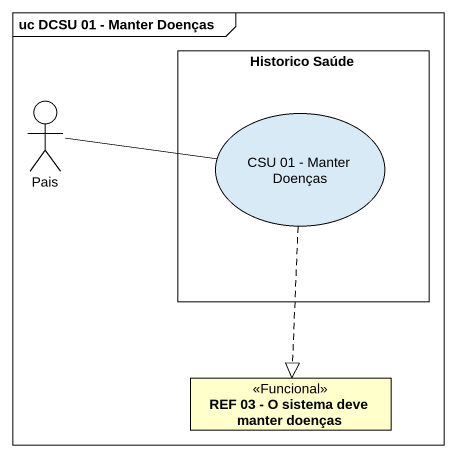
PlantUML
@startuml
mainframe uc DCSU 01 - Manter Doenças
allowmixing
hide circle
hide empty members
rectangle "Historico Saúde" as Historico_Saúde {
  usecase "CSU 01 - Manter Doenças" as CSU_01_Manter_Doenças
}
actor Pais
class "REF 03 - O sistema deve manter doenças" as REF_03_O_sistema_deve <<Funcional>>
Pais -right- CSU_01_Manter_Doenças
CSU_01_Manter_Doenças ..|> REF_03_O_sistema_deve
@enduml
